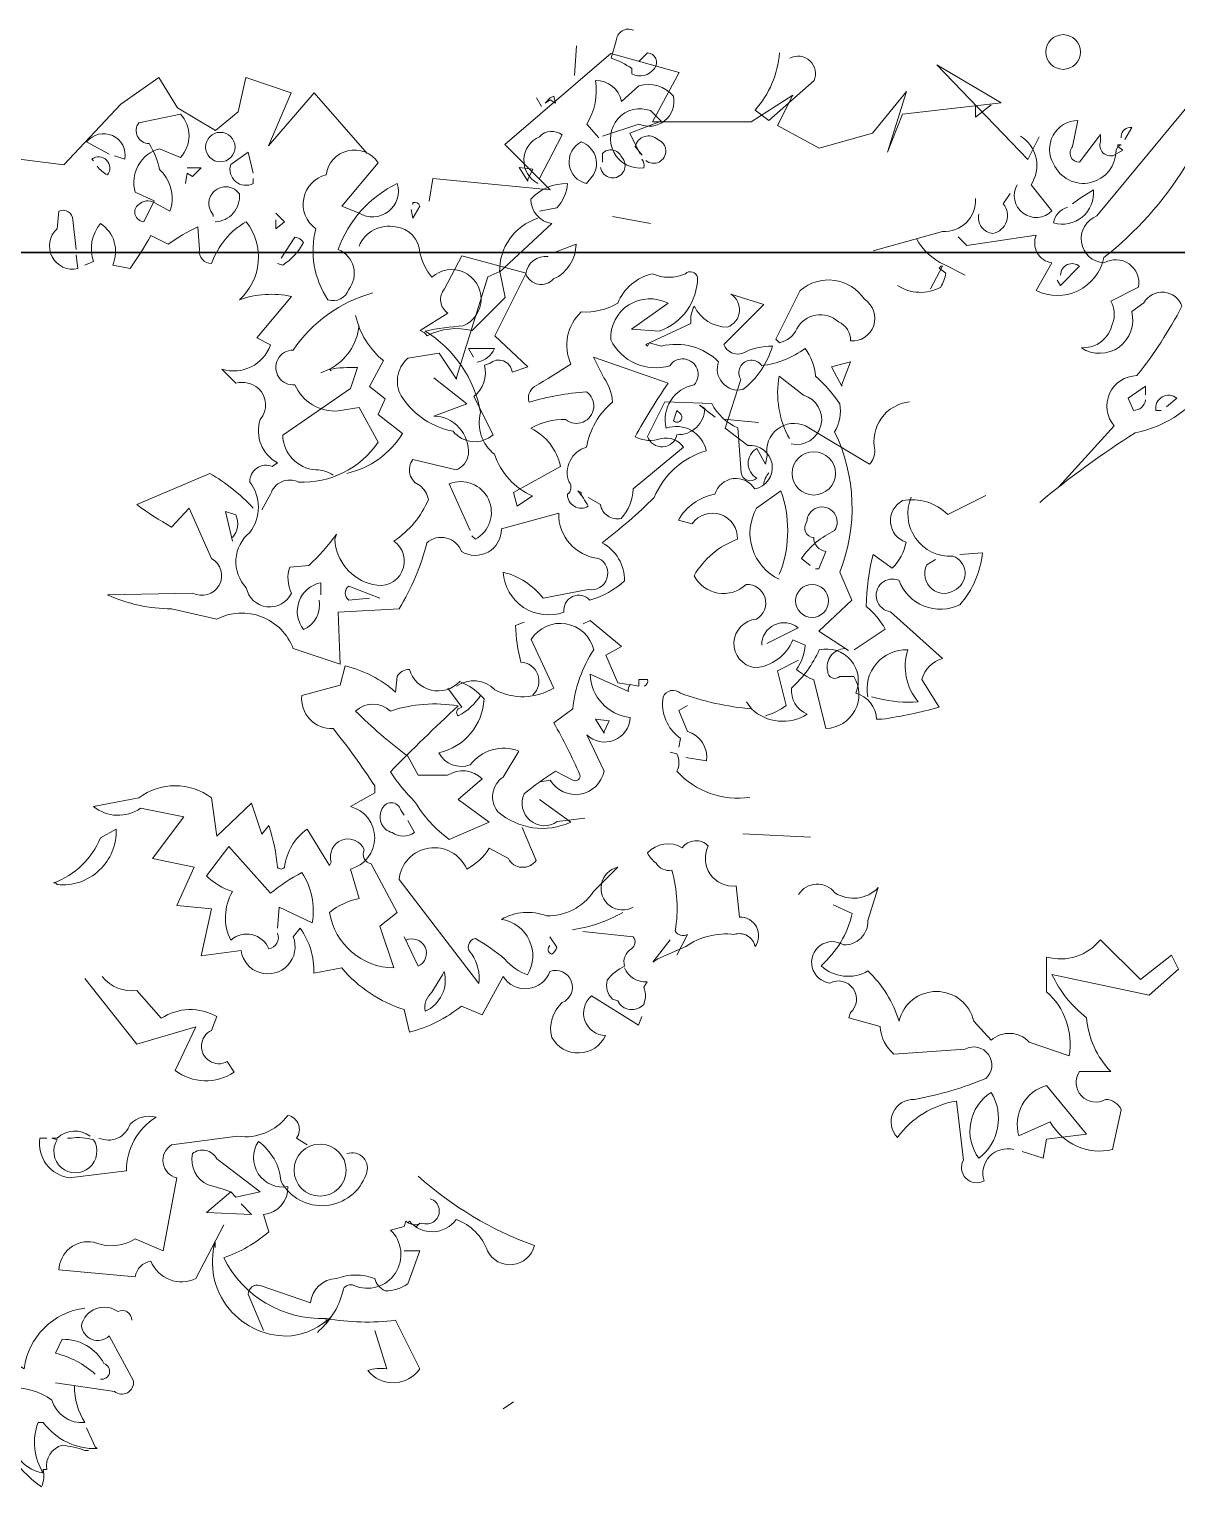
# Model space of a CAD drawing. Header units: millimetres. Extents: x 2033 to 2295, y 1536 to 1691.
# Drawn here: x 2143.709 to 2144.109, y 1615.514 to 1616.022 of the extents above; entities that cross this region are included whole.
import ezdxf

# ---------------------------------------------------------------- set-up
doc = ezdxf.new("R2010")
doc.units = ezdxf.units.MM
doc.layers.add('FACHADA', color=40, linetype='Continuous', lineweight=35)
doc.layers.add('Verde', color=58, linetype='Continuous', lineweight=13)

# ---------------------------------------------------------------- blocks, each defined once
blk = doc.blocks.new('gfbvv')
at = {"layer": 'Verde', "lineweight": 0}
for points in [[(2109.8738, 1678.18415, 0.535172), (2109.86775, 1678.18052), (2109.86593, 1678.17447, -0.069427), (2109.87319, 1678.17084), (2109.87319, 1678.16902, 0.38205), (2109.88106, 1678.17084, 0.608597), (2109.87864, 1678.17629), (2109.87561, 1678.17326)], [(2109.92464, 1678.17629, -0.165222), (2109.91616, 1678.15632), (2109.921, 1678.15268), (2109.93674, 1678.1666, 0.703232), (2109.92827, 1678.17447)], [(2110.02207, 1678.02499), (2110.04144, 1678.04617, -0.63649), (2110.04931, 1678.06372, 0.04776), (2110.06504, 1678.08793, 0.639832), (2110.05173, 1678.08914), (2110.04749, 1678.08611, -0.689148), (2110.02994, 1678.0734, 0.369919), (2110.04083, 1678.08188, 0.225418), (2110.04023, 1678.08974), (2110.04991, 1678.09459, 0.638885), (2110.03781, 1678.10306, -0.813461), (2110.03539, 1678.1194), (2110.08199, 1678.17568, -0.173706), (2110.03781, 1678.10487, -0.490295), (2110.0142, 1678.09338), (2110.01965, 1678.10306, -0.489075), (2110.0142, 1678.11274), (2109.99, 1678.10911), (2109.98697, 1678.11214)], [(2110.01542, 1678.01954, -0.032425), (2110.0487, 1678.04375, 0.210526), (2110.07533, 1678.06251, 0.557053), (2110.08199, 1678.08188, -0.431534), (2110.07291, 1678.07582, 0.015289), (2110.10438, 1678.11456, 0.162277), (2110.09954, 1678.11819, -0.030579), (2110.0723, 1678.08914, -0.355026), (2110.06928, 1678.09338, -0.161758), (2110.08199, 1678.11093), (2110.09409, 1678.12363, -0.32045), (2110.08804, 1678.13998, -0.099014), (2110.08864, 1678.14663, -0.46698), (2110.09167, 1678.1545), (2110.11346, 1678.17508)], [(2109.8617, 1678.14663), (2109.85746, 1678.15147, 0.185669), (2109.86049, 1678.1666, -0.373596), (2109.86956, 1678.15934), (2109.87561, 1678.16479, -0.302765), (2109.88772, 1678.16116, -0.609818), (2109.87561, 1678.15147), (2109.86291, 1678.14724)], [(2109.70666, 1678.12406, 0.323349), (2109.70121, 1678.12346, 0.697281), (2109.70303, 1678.1174), (2109.70666, 1678.12467), (2109.7, 1678.12769, -0.421158), (2109.70848, 1678.14282), (2109.71574, 1678.1398, 0.400543), (2109.71574, 1678.15493), (2109.70121, 1678.1519, 0.60791), (2109.70484, 1678.14464, -0.092926), (2109.70848, 1678.13556, -0.257919), (2109.71271, 1678.12285), (2109.71211, 1678.12103), (2109.70666, 1678.12406)], [(2109.87672, 1678.13919, -0.236053), (2109.87732, 1678.13616, -1.2724), (2109.87975, 1678.15614), (2109.88338, 1678.1525), (2109.87248, 1678.14827), (2109.87611, 1678.14101)], [(2110.04144, 1678.14058, -0.632065), (2110.0366, 1678.14542), (2110.0366, 1678.14784), (2110.02933, 1678.13816, -0.680847), (2110.02691, 1678.14361), (2110.02873, 1678.15268, 0.580322), (2110.02026, 1678.13755, 0.820084), (2110.04204, 1678.1424), (2110.04265, 1678.14361), (2110.04446, 1678.1424), (2110.04144, 1678.14058)], [(2110.04507, 1678.14603), (2110.04749, 1678.15026, 0.45993), (2110.04386, 1678.14724), (2110.04386, 1678.14663)], [(2109.69274, 1678.1404), (2109.69637, 1678.13919, 0.784103), (2109.68306, 1678.14524), (2109.69092, 1678.14101)], [(2109.84041, 1678.13072, -0.632828), (2109.84101, 1678.14706, -0.388977), (2109.84888, 1678.14766), (2109.84101, 1678.13253)], [(2109.85735, 1678.13072, -0.701004), (2109.85554, 1678.14524, -0.468369), (2109.85977, 1678.13374), (2109.85735, 1678.13072)], [(2109.87804, 1678.13876, 1.182175), (2109.88227, 1678.14603, 0.588394), (2109.8744, 1678.14361), (2109.87683, 1678.14058)], [(2110.00876, 1678.14724, -0.424515), (2110.01239, 1678.13029), (2110.01965, 1678.12121, -0.880783), (2110.00755, 1678.13029)], [(2109.68669, 1678.13677, 0.099014), (2109.69032, 1678.13374, 0.895035), (2109.68487, 1678.13919), (2109.68548, 1678.13859)], [(2109.74116, 1678.13253), (2109.74116, 1678.13072, -0.669312), (2109.73329, 1678.13737), (2109.73934, 1678.14161), (2109.74116, 1678.13435)], [(2109.77807, 1678.12043), (2109.77202, 1678.12285), (2109.78473, 1678.13798, 0.693726), (2109.76657, 1678.13374, 0.640244), (2109.76294, 1678.11498, 0.209961), (2109.76718, 1678.09017, 0.4142), (2109.77444, 1678.0938, 0.502121), (2109.77081, 1678.10772, -0.199463), (2109.79139, 1678.13072, -0.690872), (2109.77807, 1678.12043)], [(2109.8623, 1678.13634, 1.387421), (2109.86956, 1678.13998, 0.544022), (2109.86291, 1678.14119), (2109.86291, 1678.13816)], [(2109.72784, 1678.1174, 0.437042), (2109.73631, 1678.12709, 1.073196), (2109.72724, 1678.11982), (2109.72724, 1678.11922)], [(2109.84041, 1678.11861, 0.335266), (2109.82709, 1678.09985), (2109.84525, 1678.1168, -0.380188), (2109.83799, 1678.12527, -0.218826), (2109.8507, 1678.13072, -0.173203), (2109.84707, 1678.12225), (2109.84101, 1678.12103)], [(2109.79623, 1678.12164), (2109.79683, 1678.11861), (2109.79925, 1678.12285, 0.4142), (2109.79683, 1678.12406), (2109.79683, 1678.12346)], [(2109.99302, 1678.12545, -0.447098), (2109.98152, 1678.11395), (2109.95732, 1678.10729)], [(2109.99423, 1678.12, 0.45993), (2109.99907, 1678.11335, 0.578781), (2110.00271, 1678.12363), (2110.00513, 1678.12727)], [(2110.0251, 1678.12242, 0.291199), (2110.02026, 1678.11698, 0.528915), (2110.03418, 1678.12848, 0.039932), (2110.02691, 1678.12363)], [(2109.67943, 1678.1059), (2109.68003, 1678.10106, -0.775711), (2109.67277, 1678.11498), (2109.67337, 1678.12103, -0.566177), (2109.67822, 1678.11801), (2109.67943, 1678.10772)], [(2109.8041, 1678.06294), (2109.8156, 1678.05386), (2109.8041, 1678.04962, -0.43013), (2109.8162, 1678.03631, -0.263626), (2109.81196, 1678.03086), (2109.79683, 1678.03449, 0.489075), (2109.79925, 1678.02541, -0.178345), (2109.80228, 1678.02057, -0.14975), (2109.79018, 1678.00605, -0.856918), (2109.78291, 1677.99092, -0.338852), (2109.7696, 1678.00665), (2109.77021, 1678.00847, -0.055374), (2109.76052, 1677.99757), (2109.75387, 1677.99697, 0.195877), (2109.75447, 1677.98789, -0.724503), (2109.73874, 1677.98971, -0.43483), (2109.73995, 1678.00907, 0.345184), (2109.73995, 1678.02662, -0.544022), (2109.74781, 1678.03207), (2109.74963, 1678.03328, -0.362045), (2109.74358, 1678.04841, 0.396576), (2109.74297, 1678.0593, 0.236053), (2109.7351, 1678.06112), (2109.73026, 1678.06596, 0.401123), (2109.74721, 1678.07443), (2109.74237, 1678.07686), (2109.75447, 1678.09138, 0.137604), (2109.73631, 1678.09017, 0.396027), (2109.73874, 1678.1174, 0.180374), (2109.72663, 1678.10288, -0.463791), (2109.72239, 1678.10772), (2109.72179, 1678.11559, 0.051575), (2109.7115, 1678.10954), (2109.70545, 1678.11256, -0.023788), (2109.69819, 1678.10106), (2109.69214, 1678.10227, 0.368179), (2109.6879, 1678.1168, 0.264557), (2109.68548, 1678.10348), (2109.68245, 1678.10227)], [(2109.74116, 1678.01755, 0.068298), (2109.72603, 1678.02965), (2109.70061, 1678.01876, 0.035156), (2109.71271, 1678.01089), (2109.71876, 1678.01755), (2109.72663, 1678, -0.984375), (2109.71997, 1677.98789), (2109.69032, 1677.98729, 0.108856), (2109.71271, 1677.98244), (2109.72845, 1677.97881, -0.448303), (2109.75508, 1677.96853), (2109.77142, 1677.96308), (2109.77081, 1677.98123), (2109.79199, 1677.98244, 0.080551), (2109.80168, 1678.00544, -0.524551), (2109.81378, 1678.00242, 0.59317), (2109.8277, 1678.01028), (2109.84767, 1678.01573, 0.390503), (2109.86159, 1678, -0.868866), (2109.85796, 1677.9891), (2109.84222, 1677.98608, 0.173203), (2109.8283, 1677.99515, 0.499069), (2109.84949, 1677.98123, -0.72995), (2109.85856, 1677.98547, 0.115616), (2109.87067, 1677.99213, 0.276978), (2109.8628, 1678.00544, 0.033035), (2109.88096, 1678.02118, -0.228363), (2109.89911, 1678.03752, 0.456192), (2109.88519, 1678.04539, -0.433426), (2109.89488, 1678.06052, 1.078903), (2109.8864, 1678.06717, -0.36409), (2109.86583, 1678.07625, -0.580322), (2109.8858, 1678.08896), (2109.87309, 1678.07988), (2109.88277, 1678.07928, 0.321106), (2109.89609, 1678.09804, 0.566177), (2109.89185, 1678.09925, -0.211075), (2109.88035, 1678.09925, 0.243835), (2109.86825, 1678.08896, -0.145935), (2109.85554, 1678.08593, 0.321701), (2109.85191, 1678.06778, -0.013153), (2109.8392, 1678.05991, 0.333328), (2109.83738, 1678.05446, -0.053406), (2109.85735, 1678.05809, -1.029831), (2109.85009, 1678.04841, 0.141342), (2109.83799, 1678.04539, -0.23027), (2109.84828, 1678.03207), (2109.83194, 1678.02299), (2109.83315, 1678.01815), (2109.83859, 1678.02178, -0.215332), (2109.82528, 1678.03631, -0.302765), (2109.82044, 1678.05083, 0.214661), (2109.80107, 1678.07928, -0.032745), (2109.81438, 1678.08109, 1.185196), (2109.80349, 1678.09804, -0.115112), (2109.79925, 1678.10651, 0.379791), (2109.79078, 1678.11559, 0.362045), (2109.77807, 1678.10893)], [(2109.74963, 1678.10288), (2109.75144, 1678.10227, 0.132751), (2109.75871, 1678.11014, 0.236053), (2109.75568, 1678.11196), (2109.75084, 1678.10469)], [(2109.84404, 1678.1053, 0.403595), (2109.83617, 1678.09925, 0.566177), (2109.84585, 1678.09743, 0.2939), (2109.85372, 1678.10954), (2109.84585, 1678.10651)], [(2109.97245, 1678.11153, 0.159607), (2109.98213, 1678.10245), (2109.98939, 1678.09882)], [(2109.81207, 1678.06312), (2109.82296, 1678.09822), (2109.8272, 1678.10003), (2109.82901, 1678.09095), (2109.81752, 1678.07946, 0.182709), (2109.80178, 1678.07764, 0.162277), (2109.79936, 1678.07946), (2109.80904, 1678.08551, -0.442368), (2109.80783, 1678.09398), (2109.81389, 1678.10548), (2109.83628, 1678.09943), (2109.82538, 1678.07764), (2109.83688, 1678.06675), (2109.83144, 1678.06493, 0.608597), (2109.82357, 1678.06796), (2109.82175, 1678.06735, -0.302765), (2109.81812, 1678.05646), (2109.82478, 1678.04314, -0.435272), (2109.81086, 1678.04435, -0.199997), (2109.79331, 1678.05585, -0.39035), (2109.79512, 1678.06977), (2109.80602, 1678.07159), (2109.81207, 1678.06251), (2109.81207, 1678.06312)], [(2109.96579, 1678.09519, 0.278625), (2109.98092, 1678.09459, 0.07106), (2109.98273, 1678.09943), (2109.98031, 1678.10124), (2109.98092, 1678.10185), (2109.98152, 1678.10185), (2109.97729, 1678.09398)], [(2110.02147, 1678.09701), (2110.02268, 1678.09519), (2110.02933, 1678.10185, 0.630219), (2110.02268, 1678.09882)], [(2109.94521, 1678.08248, -0.319077), (2109.94945, 1678.07582, 0.777725), (2109.95429, 1678.09035, 0.455246), (2109.9319, 1678.09338), (2109.92343, 1678.07643), (2109.92464, 1678.07522, 0.25296), (2109.93069, 1678.08006, -0.489075), (2109.94521, 1678.08248)], [(2109.78291, 1678.09259, 0.179703), (2109.75508, 1678.07262, 1.048752), (2109.75568, 1678.06052, 0.319077), (2109.77081, 1678.05144), (2109.77807, 1678.05265), (2109.78473, 1678.04054, -0.261322), (2109.75689, 1678.02662, 0.45993), (2109.74721, 1678.02239), (2109.74418, 1678.01694)], [(2109.87804, 1678.07461), (2109.89377, 1678.08188, -0.162277), (2109.89498, 1678.08793, 0.291199), (2109.90648, 1678.08067, 0.630219), (2109.90769, 1678.09216), (2109.91919, 1678.08853), (2109.90527, 1678.07461, 0.4142), (2109.91193, 1678.07159, -0.124695), (2109.92222, 1678.07401, -0.156006), (2109.91193, 1678.05888, -0.597885), (2109.90345, 1678.06856, 0.261948), (2109.88348, 1678.07401), (2109.87925, 1678.07522), (2109.87864, 1678.07401), (2109.87804, 1678.07461)], [(2109.77384, 1678.02965, 0.203552), (2109.7932, 1678.04357), (2109.78473, 1678.05023), (2109.78715, 1678.05567), (2109.7817, 1678.05991), (2109.78655, 1678.06899, -0.169113), (2109.77686, 1678.08472)], [(2109.76839, 1678.06536), (2109.76778, 1678.06596, 0.247803), (2109.77807, 1678.08109)], [(2109.81923, 1678.06838, 0.25296), (2109.82528, 1678.07322), (2109.8162, 1678.07322), (2109.81802, 1678.0702)], [(2109.94753, 1677.96853, 0.475967), (2109.94148, 1677.96066, 0.663971), (2109.94571, 1677.95884), (2109.95055, 1677.95884, -0.578598), (2109.94087, 1677.94069), (2109.93663, 1677.95763, -0.062256), (2109.93058, 1677.96126, 0.15036), (2109.93361, 1677.96974), (2109.92937, 1677.97155, -0.28447), (2109.91606, 1677.96187, -0.892212), (2109.91666, 1677.97881, 0.789642), (2109.91303, 1677.99092, -0.497391), (2109.89488, 1677.99394, -0.176483), (2109.91001, 1678.00665, 0.748825), (2109.89427, 1678.0121), (2109.88943, 1678.01331, -0.225281), (2109.90214, 1678.02239, -0.647598), (2109.91606, 1678.0242, 0.955292), (2109.91364, 1678.03933), (2109.90577, 1678.04539), (2109.91122, 1678.06233, -1), (2109.91848, 1678.06717, 0.125122), (2109.93361, 1678.07322, -0.137939), (2109.93724, 1678.06354, -0.062256), (2109.94571, 1678.05386, -0.18132), (2109.9439, 1678.04417, -0.210037), (2109.94571, 1677.99515), (2109.94995, 1677.98547), (2109.93845, 1677.97458), (2109.94874, 1677.96792)], [(2109.85554, 1678.02178), (2109.85554, 1678.02299), (2109.85433, 1678.0236, -0.051575), (2109.85796, 1678.01815, -0.580322), (2109.8507, 1678.02239, 0.442368), (2109.8513, 1678.02662, -0.445358), (2109.85735, 1678.03873, -0.177689), (2109.86643, 1678.05446, 0.15036), (2109.86341, 1678.06294), (2109.85977, 1678.0702), (2109.8858, 1678.06112, 0.019806), (2109.8743, 1678.04236, 0.195877), (2109.88338, 1678.04175, -0.32045), (2109.89124, 1678.03873), (2109.87369, 1678.0242, -0.171616), (2109.86946, 1678.01392, -0.427887), (2109.8622, 1678.01876), (2109.85796, 1678.02118)], [(2109.76899, 1678.02904, 0.15036), (2109.76294, 1678.03086, -0.384125), (2109.75144, 1678.04296), (2109.77505, 1678.0593), (2109.77747, 1678.06657, 0.045349), (2109.76778, 1678.06596), (2109.76476, 1678.06475)], [(2109.92877, 1678.03994, 0.975662), (2109.933, 1678.05688), (2109.92453, 1678.06354, 0.17128), (2109.92816, 1678.04175)], [(2110.05233, 1678.05525, -0.380188), (2110.0481, 1678.05162), (2110.04628, 1678.05585), (2110.05233, 1678.06009), (2110.05233, 1678.05706)], [(2109.97003, 1678.05464, 0.444092), (2109.95792, 1678.0377, -0.197815), (2109.95611, 1678.03286), (2109.93371, 1678.04617, 0.607483), (2109.9204, 1678.03588), (2109.91979, 1678.03286), (2109.91677, 1678.0383, 0.589737), (2109.91677, 1678.02801, -0.60791), (2109.91132, 1678.02983), (2109.91011, 1678.04556, -0.177399), (2109.90103, 1678.05404), (2109.88469, 1678.05464), (2109.87864, 1678.04254, 0.765594), (2109.88893, 1678.04314, 0.420074), (2109.89861, 1678.05222), (2109.8968, 1678.05343), (2109.90224, 1678.0492)], [(2110.05778, 1678.05162), (2110.05596, 1678.05162, -0.707504), (2110.06323, 1678.05585), (2110.05959, 1678.05283)], [(2109.88772, 1678.04799, 1), (2109.89014, 1678.05041), (2109.88893, 1678.05162), (2109.88772, 1678.04799)], [(2109.91919, 1678.02559, -0.173203), (2109.921, 1678.02983)], [(2109.81741, 1678.00786), (2109.81862, 1678.00665, 0.940445), (2109.80954, 1678.02602), (2109.81681, 1678.00968)], [(2109.92453, 1677.99273, -0.432632), (2109.91666, 1678.01755), (2109.92514, 1678.0236, -0.173904), (2109.92514, 1677.99576), (2109.92453, 1677.99455)], [(2109.99665, 1678.02196), (2109.98334, 1678.0153, 0.25), (2109.9676, 1678.02015, 0.663467), (2109.96882, 1678.00562, -0.148178), (2109.96397, 1677.99654), (2109.95732, 1678.00139, 0.057068), (2109.9549, 1677.98323, -0.099014), (2109.96155, 1677.97536), (2109.95066, 1677.9681)], [(2109.93724, 1677.99636), (2109.93845, 1677.99636), (2109.94087, 1678.00242, -0.38205), (2109.93663, 1678.00726, -0.618027), (2109.93421, 1678.0127, -1.341293), (2109.9439, 1678.00968, 0.132751), (2109.9324, 1678), (2109.93542, 1677.99757)], [(2109.97063, 1678.02136, 0.559616), (2109.98516, 1678.00078, -0.630219), (2109.98637, 1677.98928, -0.808411), (2109.97608, 1677.99775), (2109.9791, 1677.99957)], [(2109.73389, 1678.00726, 0.292984), (2109.7351, 1678.01513), (2109.73147, 1678.01634), (2109.73389, 1678.00605)], [(2109.98758, 1678.00139), (2109.99544, 1678.00199, -0.159866), (2109.98758, 1677.98383, -0.443787), (2109.96639, 1677.99231, 1.153), (2109.96337, 1677.98141), (2109.98152, 1677.96507, 0.251633), (2109.97426, 1677.95781), (2109.98031, 1677.94813, -0.035156), (2109.96034, 1677.94389), (2109.95853, 1677.94389, 0.326782), (2109.95126, 1677.95297, 0.618027), (2109.93856, 1677.9681, -0.102722), (2109.92887, 1677.95479, 0.333328), (2109.93432, 1677.94571, -0.346832), (2109.91495, 1677.94752, -0.064789), (2109.89014, 1677.95297, 0.5), (2109.88409, 1677.95176, 0.287735), (2109.89014, 1677.93723), (2109.88953, 1677.93421)], [(2109.76415, 1677.98547, -0.350769), (2109.75871, 1677.97518, -0.561172), (2109.76476, 1677.99152), (2109.76476, 1677.98729)], [(2109.78534, 1677.98608), (2109.77444, 1677.99031, 0.5), (2109.77444, 1677.98547), (2109.7817, 1677.98608)], [(2109.81207, 1677.95539, -0.369919), (2109.82538, 1677.95418, 0.264481), (2109.84596, 1677.95479), (2109.83809, 1677.97173, -0.666656), (2109.85988, 1677.9681, 0.123093), (2109.85262, 1677.94752), (2109.84596, 1677.94268, -0.027252), (2109.85504, 1677.92453, -0.720749), (2109.85262, 1677.92271), (2109.84657, 1677.92574, 0.03653), (2109.83567, 1677.91787, 0.769547), (2109.84717, 1677.90819), (2109.85685, 1677.9094)], [(2109.8387, 1677.95236, 0.656815), (2109.83446, 1677.96386, -0.053406), (2109.83265, 1677.97657), (2109.83567, 1677.97778)], [(2109.91848, 1677.96974, -0.637756), (2109.93119, 1677.97579), (2109.92029, 1677.97034)], [(2109.9555, 1677.95176, -0.489075), (2109.96942, 1677.9681, 0.257034), (2109.97305, 1677.94994, -0.076462), (2109.95913, 1677.95115), (2109.95671, 1677.95176)], [(2109.84101, 1677.91587), (2109.85191, 1677.90801, -0.294098), (2109.82649, 1677.91164, -0.441696), (2109.8283, 1677.92374), (2109.83375, 1677.93282, 0.332855), (2109.81681, 1677.92798, -0.375732), (2109.80591, 1677.93221, 0.339447), (2109.82165, 1677.95097, 0.128281), (2109.81317, 1677.95703, -0.578079), (2109.79562, 1677.96126, 0.276978), (2109.79139, 1677.95884), (2109.79078, 1677.9534, 0.124008), (2109.77323, 1677.96247), (2109.77142, 1677.95582), (2109.7581, 1677.95219, 0.463104), (2109.76899, 1677.94069, -0.025284), (2109.78352, 1677.92071), (2109.78352, 1677.91829), (2109.77505, 1677.91345, -0.779266), (2109.77505, 1677.89167), (2109.77807, 1677.88138, 0.118973), (2109.76778, 1677.87654, 0.363647), (2109.79018, 1677.85717), (2109.78534, 1677.87169), (2109.79139, 1677.87654), (2109.78231, 1677.89348, -0.5), (2109.77989, 1677.89832, 0.970154), (2109.76839, 1677.89409), (2109.76778, 1677.89288), (2109.75992, 1677.90559, 0.208466), (2109.75205, 1677.89227, -0.5), (2109.74963, 1677.89227, 0.056854), (2109.7466, 1677.9068), (2109.74418, 1677.90377), (2109.74055, 1677.91466), (2109.72845, 1677.90316), (2109.72663, 1677.91648, 0.333328), (2109.70121, 1677.91648), (2109.68548, 1677.91345, 0.334427), (2109.70182, 1677.91285), (2109.71695, 1677.90982), (2109.70605, 1677.8953), (2109.72058, 1677.89227), (2109.71453, 1677.87896), (2109.72663, 1677.87775), (2109.723, 1677.86141), (2109.73692, 1677.86322, 1.125015), (2109.75508, 1677.86806), (2109.7575, 1677.87109, -0.162277), (2109.76234, 1677.85535), (2109.77202, 1677.85717, 0.14122), (2109.79381, 1677.84264), (2109.79562, 1677.83478, 0.106674), (2109.81378, 1677.84386), (2109.82104, 1677.84083), (2109.8283, 1677.85414, 0.62291), (2109.84464, 1677.85596, -0.972748), (2109.84888, 1677.84507, 0.276978), (2109.84525, 1677.83296, 0.613373), (2109.86401, 1677.83357, -0.688248), (2109.85917, 1677.84749), (2109.87551, 1677.8372), (2109.87672, 1677.84022)], [(2109.91979, 1677.9451, 0.092926), (2109.92706, 1677.94873), (2109.92403, 1677.96084), (2109.93129, 1677.96447)], [(2109.84112, 1677.9221), (2109.84475, 1677.92271, 0.686798), (2109.86351, 1677.92574), (2109.85746, 1677.93845, 0.648468), (2109.87259, 1677.9445, -0.37442), (2109.85867, 1677.95963), (2109.87198, 1677.95357, -0.236053), (2109.87259, 1677.956), (2109.87561, 1677.95539), (2109.87561, 1677.95781), (2109.87864, 1677.95781, -0.4142), (2109.87743, 1677.95539)], [(2109.82054, 1677.95236, -0.132751), (2109.81267, 1677.9451, -0.5), (2109.81267, 1677.94752), (2109.81389, 1677.94813), (2109.80904, 1677.95479)], [(2109.79502, 1677.931, -0.033035), (2109.77686, 1677.94674, -0.399994), (2109.78897, 1677.94674, -0.122452), (2109.81257, 1677.94855, 0.012192), (2109.78897, 1677.92556, 0.056335), (2109.79744, 1677.91527, 0.100357), (2109.80954, 1677.90195), (2109.82346, 1677.90801), (2109.81257, 1677.91587), (2109.82104, 1677.92314, 0.349121), (2109.80894, 1677.92435), (2109.79865, 1677.92435), (2109.79502, 1677.931)], [(2109.89196, 1677.93058), (2109.89922, 1677.92937, 0.37204), (2109.89256, 1677.93966), (2109.88953, 1677.94692), (2109.89256, 1677.94873)], [(2109.91435, 1677.91666, -0.247742), (2109.88893, 1677.92574, 0.207977), (2109.88893, 1677.93179), (2109.88651, 1677.93239)], [(2109.79502, 1677.90861), (2109.79744, 1677.90437, -0.309357), (2109.78957, 1677.90437, -0.468369), (2109.78594, 1677.91224, -0.763794), (2109.7926, 1677.91224), (2109.79381, 1677.91043)], [(2109.67216, 1677.88682), (2109.67156, 1677.88682, 0.20787), (2109.6879, 1677.90256), (2109.69335, 1677.90559, -0.455139), (2109.67277, 1677.88622), (2109.67216, 1677.88682)], [(2109.83496, 1677.90619), (2109.8398, 1677.89469, -0.563461), (2109.83012, 1677.8953), (2109.82346, 1677.89893, -0.132751), (2109.8156, 1677.89167, 0.770752), (2109.79199, 1677.88803), (2109.81983, 1677.85172, 0.176163), (2109.81741, 1677.86201, -0.659393), (2109.81862, 1677.86746, -0.051254), (2109.82891, 1677.8602, 0.123093), (2109.83678, 1677.85475, 0.535172), (2109.8277, 1677.87411, -0.225418), (2109.84343, 1677.87533, 0.260452), (2109.85977, 1677.8838), (2109.86825, 1677.89227, 1.152542), (2109.87369, 1677.87835)], [(2109.88893, 1677.86159), (2109.89256, 1677.86885, -0.4142), (2109.88832, 1677.87006, 0.112411), (2109.88711, 1677.89124, -0.302765), (2109.88167, 1677.89366, -0.099014), (2109.87864, 1677.89729, -0.357651), (2109.89074, 1677.89911, -0.463791), (2109.89982, 1677.89971, 0.593826), (2109.90951, 1677.88579), (2109.91072, 1677.8749, -0.62767), (2109.91616, 1677.86461, 0.457672), (2109.9089, 1677.86885, 0.184982), (2109.89196, 1677.86461), (2109.88227, 1677.86037), (2109.88046, 1677.85916), (2109.88651, 1677.86703)], [(2109.74963, 1677.86927, -0.480621), (2109.7466, 1677.86383, 0.516449), (2109.73329, 1677.86685, -0.249695), (2109.73389, 1677.8838, -0.105927), (2109.72482, 1677.88924), (2109.73268, 1677.89953), (2109.74721, 1677.88319, -0.054871), (2109.7581, 1677.89046, -0.192581), (2109.76173, 1677.8729), (2109.75023, 1677.87835), (2109.74963, 1677.87109)], [(2110.00634, 1677.7938, 0.600372), (2109.99605, 1677.78291, -0.753342), (2109.98879, 1677.79017), (2109.98637, 1677.81075, 0.194229), (2109.96579, 1677.79804, -0.678314), (2109.97184, 1677.81135, 0.051498), (2109.99665, 1677.81862, 0.881622), (2109.98939, 1677.8289), (2109.96458, 1677.82709, -0.201935), (2109.95974, 1677.83677), (2109.94884, 1677.8398), (2109.94945, 1677.84161, 0.881622), (2109.94219, 1677.8519, -1.244614), (2109.94703, 1677.86522, 0.436066), (2109.9555, 1677.87369), (2109.95913, 1677.88519, -0.359619), (2109.944, 1677.88337, 0.522507), (2109.93129, 1677.88277)], [(2109.85251, 1677.87048, 0.093063), (2109.87006, 1677.87654)], [(2109.9434, 1677.87914), (2109.95005, 1677.87611, -0.157089), (2109.93916, 1677.85795, 0.333328), (2109.9555, 1677.85614, -0.128128), (2109.96639, 1677.83859, -0.797302), (2109.99242, 1677.83859), (2109.99847, 1677.83193, -0.408356), (2110.01178, 1677.83133), (2110.0257, 1677.82648, 0.259506), (2110.01784, 1677.84888), (2110.01784, 1677.86098, 0.302765), (2110.0366, 1677.86703), (2110.05052, 1677.85311), (2110.06141, 1677.86159), (2110.06383, 1677.85674), (2110.05354, 1677.84767), (2110.01965, 1677.85493, 0.117401), (2110.03176, 1677.8398, 0.173203), (2110.04023, 1677.82104), (2110.02933, 1677.82104, 0.806671), (2110.03841, 1677.81135, -0.276978), (2110.04386, 1677.80772), (2110.04083, 1677.7938, -0.330963), (2110.01905, 1677.80349), (2110.00815, 1677.79864, -0.419418), (2110.01784, 1677.8162), (2110.03176, 1677.79925), (2110.01784, 1677.79743), (2110.01663, 1677.79078), (2110.00936, 1677.7932)], [(2109.87067, 1677.85717, 0.326447), (2109.87854, 1677.85233), (2109.87732, 1677.85051, -0.099014), (2109.87793, 1677.84688), (2109.87732, 1677.84446, -0.522827), (2109.86825, 1677.84567), (2109.86643, 1677.84628, -0.276978), (2109.86462, 1677.85293, -0.123093), (2109.87067, 1677.85777, -0.350769), (2109.87309, 1677.86383, 0.4142), (2109.87369, 1677.86806), (2109.85614, 1677.86988)], [(2109.79441, 1677.86685, -1), (2109.79865, 1677.85777), (2109.79381, 1677.86806)], [(2109.84464, 1677.86504, 0.618027), (2109.84525, 1677.86201, 0.162277), (2109.84707, 1677.86443), (2109.84464, 1677.86806)], [(2109.68245, 1677.85354), (2109.70061, 1677.83054), (2109.72118, 1677.83659), (2109.71392, 1677.82146, 0.323273), (2109.7345, 1677.82086), (2109.73208, 1677.82449, -1.034378), (2109.72663, 1677.83538), (2109.72845, 1677.84022, 0.280991), (2109.70908, 1677.83962), (2109.70061, 1677.8493, -0.26123), (2109.6885, 1677.85414)], [(2109.80712, 1677.85475), (2109.80773, 1677.85596, -0.369919), (2109.80107, 1677.84204, -0.265564), (2109.80349, 1677.8487), (2109.80712, 1677.85475)], [(2109.99423, 1677.79078, -0.434998), (2109.99847, 1677.81377, -0.383423), (2109.99423, 1677.79078)], [(2109.68729, 1677.79786, 0.453766), (2109.69819, 1677.8027, -0.265564), (2109.70727, 1677.80512, 0.264557), (2109.69698, 1677.78636), (2109.67701, 1677.78394, -0.415939), (2109.66672, 1677.79786), (2109.66914, 1677.79786)], [(2109.75992, 1677.79544), (2109.75629, 1677.79786, 0.54657), (2109.75326, 1677.80573, -0.272095), (2109.73571, 1677.79847), (2109.71271, 1677.79544, 0.677032), (2109.71453, 1677.78394), (2109.70969, 1677.75852), (2109.7, 1677.76276, -0.248367), (2109.68548, 1677.76155, 0.452606), (2109.67337, 1677.75187), (2109.7, 1677.74944, -0.333328), (2109.70545, 1677.75489, 0.430618), (2109.72118, 1677.74884), (2109.73087, 1677.7676)], [(2109.68427, 1677.79847, 0.366302), (2109.67277, 1677.79786), (2109.67095, 1677.79786), (2109.67277, 1677.79726, 1.810471), (2109.68548, 1677.79726, 0.099014), (2109.67761, 1677.79786), (2109.6764, 1677.79786)], [(2109.73329, 1677.7791, 0.021729), (2109.72542, 1677.78152, -0.356949), (2109.71997, 1677.79241, -0.482147), (2109.72845, 1677.7906), (2109.74358, 1677.7791), (2109.7351, 1677.77728), (2109.73329, 1677.7791)], [(2109.78352, 1677.73068), (2109.78776, 1677.71737, 0.123093), (2109.7811, 1677.71676, 0.499542), (2109.79925, 1677.71737), (2109.79078, 1677.73431, -0.074951), (2109.76657, 1677.73492, -0.294968), (2109.73087, 1677.7561, 0.096375), (2109.7466, 1677.76518), (2109.74479, 1677.77123, 0.398468), (2109.75326, 1677.78091, -0.659393), (2109.74297, 1677.79665, -0.217575), (2109.75084, 1677.78273, 0.649521), (2109.78049, 1677.78515, 0.661377), (2109.77384, 1677.79241)], [(2109.79865, 1677.78455, 0.094757), (2109.8392, 1677.76034, -0.699951), (2109.82286, 1677.75852, 0.222214), (2109.81196, 1677.76942, -0.480621), (2109.79562, 1677.76881), (2109.79502, 1677.76821)], [(2109.80289, 1677.77668, -1.044418), (2109.79986, 1677.76821, -0.323349), (2109.79441, 1677.76881), (2109.79381, 1677.767), (2109.78897, 1677.76578, -0.840088), (2109.77626, 1677.74642, 0.4142), (2109.77263, 1677.74521, -0.154678), (2109.76415, 1677.73068), (2109.76355, 1677.73008)], [(2109.76657, 1677.7331), (2109.76657, 1677.73492), (2109.76657, 1677.7331), (2109.76839, 1677.73553, -0.162277), (2109.75447, 1677.72887, -0.516235), (2109.72784, 1677.76155), (2109.72784, 1677.75973)], [(2109.74479, 1677.73068), (2109.73934, 1677.74339, -0.489075), (2109.74358, 1677.74642), (2109.76113, 1677.74037, -0.380188), (2109.77021, 1677.74884, -0.181808), (2109.78352, 1677.74884, 0.224854), (2109.78715, 1677.7446, 0.162277), (2109.79502, 1677.74702), (2109.79925, 1677.75852), (2109.79381, 1677.75852)], [(2109.67882, 1677.71132, 0.143021), (2109.68245, 1677.69861, -0.358047), (2109.67095, 1677.70648, 0.172546), (2109.65643, 1677.71071, -0.123093), (2109.65038, 1677.71979), (2109.63283, 1677.71192, -0.40274), (2109.65461, 1677.72282, 0.082748), (2109.66127, 1677.71737, -0.343094), (2109.68245, 1677.73855)], [(2109.69879, 1677.73431, 0.566177), (2109.69395, 1677.73734, 0.534058), (2109.68124, 1677.7325, 0.630219), (2109.69092, 1677.72887), (2109.6994, 1677.71313, -0.679398), (2109.69274, 1677.7095), (2109.67216, 1677.71253)], [(2109.6879, 1677.71374, 0.926025), (2109.68911, 1677.71918, 0.286789), (2109.67458, 1677.72766), (2109.67216, 1677.72282, -0.120178), (2109.68608, 1677.71555)], [(2109.68306, 1677.69679), (2109.68608, 1677.69014), (2109.68669, 1677.68953, -0.240921), (2109.66793, 1677.69861), (2109.66611, 1677.69861, 0.236053), (2109.66793, 1677.68106, -0.5), (2109.65824, 1677.69861, 0.236053), (2109.65038, 1677.70405, 0.211075), (2109.66732, 1677.67622, 0.162277), (2109.66793, 1677.68227), (2109.66914, 1677.68227, -0.383194), (2109.67458, 1677.69074, -0.056625), (2109.68245, 1677.68893), (2109.68366, 1677.68893)]]:
    blk.add_lwpolyline(points, format="xyb", dxfattribs=at)
for points in [[(2110.01519, 1678.14698), (2110.01123, 1678.13906), (2109.97952, 1678.17207), (2110.00198, 1678.15886), (2109.96763, 1678.1549), (2109.96234, 1678.1417), (2109.96895, 1678.16282), (2109.95706, 1678.1483), (2109.93856, 1678.14302), (2109.92402, 1678.15094), (2109.92931, 1678.1615), (2109.91478, 1678.15226), (2109.88042, 1678.15226), (2109.88967, 1678.16943), (2109.86589, 1678.17603), (2109.82889, 1678.14434), (2109.84475, 1678.1285), (2109.80379, 1678.13246), (2109.80247, 1678.12454)], [(2109.85322, 1678.16842), (2109.85383, 1678.17871)], [(2109.78087, 1678.14124), (2109.76237, 1678.16237), (2109.74651, 1678.14388), (2109.75444, 1678.16237), (2109.73859, 1678.16765), (2109.73594, 1678.15577), (2109.72801, 1678.14917), (2109.7148, 1678.15709), (2109.7082, 1678.16765), (2109.69498, 1678.15841), (2109.67516, 1678.13728), (2109.65402, 1678.13992), (2109.65931, 1678.10824), (2109.64477, 1678.11616), (2109.65138, 1678.12672), (2109.61174, 1678.12408), (2109.61042, 1678.12012), (2109.6091, 1678.13728), (2109.59324, 1678.14256), (2109.57078, 1678.14388), (2109.55625, 1678.15709), (2109.547, 1678.1254), (2109.54832, 1678.11748), (2109.53246, 1678.12144)], [(2109.84172, 1678.15753), (2109.83991, 1678.16055)], [(2109.84475, 1678.16055), (2109.84293, 1678.15874), (2109.84475, 1678.15995), (2109.84657, 1678.15874), (2109.84596, 1678.16116), (2109.84475, 1678.16055)], [(2109.99847, 1678.15813), (2109.99302, 1678.15389), (2109.99302, 1678.15813)], [(2110.04265, 1678.14361), (2110.04386, 1678.14421), (2110.04265, 1678.14421), (2110.04265, 1678.14361)], [(2109.71755, 1678.13072), (2109.71816, 1678.13435), (2109.71997, 1678.13314), (2109.723, 1678.13616), (2109.71816, 1678.13616)], [(2109.83688, 1678.13211), (2109.8387, 1678.13574), (2109.83386, 1678.13634), (2109.83688, 1678.1315), (2109.83688, 1678.13211)], [(2109.74902, 1678.11801), (2109.74902, 1678.11498), (2109.75205, 1678.1174), (2109.74902, 1678.12043)], [(2109.87975, 1678.1168), (2109.86643, 1678.11922)], [(2109.94642, 1678.06069), (2109.94945, 1678.06856), (2109.94279, 1678.06675), (2109.94642, 1678.06009), (2109.94642, 1678.06069)], [(2109.90527, 1678.04859), (2109.91737, 1678.04738)], [(2109.87198, 1677.956), (2109.86835, 1677.9566), (2109.86412, 1677.96628), (2109.86956, 1677.96931), (2109.85867, 1677.97839), (2109.85625, 1677.97718)], [(2109.91495, 1677.94752), (2109.91314, 1677.94994)], [(2109.86351, 1677.93966), (2109.86533, 1677.94329), (2109.86049, 1677.94389), (2109.86351, 1677.93905), (2109.86351, 1677.93966)], [(2109.93553, 1677.90274), (2109.91193, 1677.90395)], [(2109.73329, 1677.7791), (2109.72482, 1677.77184), (2109.74055, 1677.77123), (2109.73692, 1677.77486)], [(2109.79804, 1677.767), (2109.79925, 1677.76821), (2109.79804, 1677.767)], [(2109.8283, 1677.70345), (2109.83194, 1677.70587)]]:
    blk.add_lwpolyline(points, dxfattribs=at)
for centre, radius in [((2110.02359, 1678.17659), 0.00605), ((2109.72966, 1678.14343), 0.00514), ((2109.93663, 1678.02965), 0.00756), ((2109.93603, 1677.98517), 0.00575), ((2109.76446, 1677.78666), 0.00908)]:
    blk.add_circle(centre, radius, dxfattribs=at)

msp = doc.modelspace()

# ---------------------------------------------------------------- linework, layer by layer
at = {"layer": 'FACHADA', "lineweight": 30}
msp.add_line((2144.59122, 1615.94421), (2142.59297, 1615.94421), dxfattribs=at)

# ---------------------------------------------------------------- block references
at = {"layer": 'FACHADA'}
msp.add_blockref('gfbvv', (34.04588, -62.1625), dxfattribs=at)

doc.saveas('drawing.dxf')
